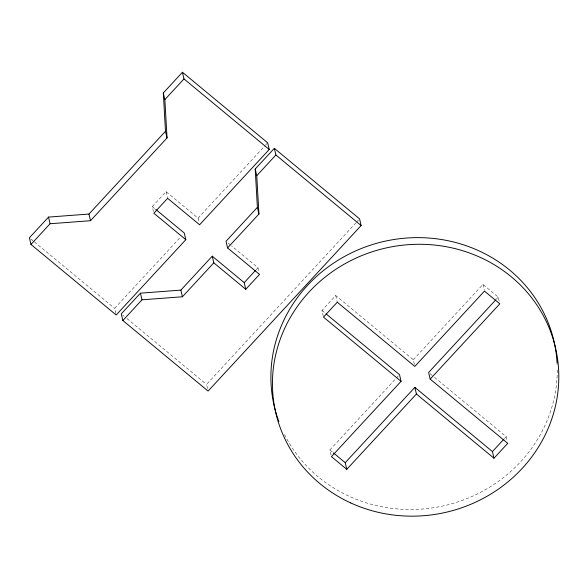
<?xml version="1.0" encoding="UTF-8"?>
<svg xmlns="http://www.w3.org/2000/svg" width="588" height="588" viewBox="0 0 588 588"><rect width="100%" height="100%" fill="white"/><g stroke="black" fill="none" stroke-linecap="round" stroke-linejoin="round"><path stroke-width="0.44" stroke-dasharray="2.94 2.21" d="M153.468 211.562L152.307 206.572L166.081 191.673L198.046 218.133L199.016 222.293M115.807 313.331L114.645 308.34L179.921 237.736M198.046 218.133L265.195 145.508M265.813 144.832L267.68 142.818M256.184 269.686L257.985 267.746L231.576 245.887M207.513 388.572L206.542 384.412L355.85 222.925M356.468 222.249L358.959 219.559M323.297 316.285L321.945 310.457L335.719 295.558L413.29 359.768L414.643 365.596M331.044 454.972L329.883 449.982L395.783 378.701M396.408 378.025L398.274 376.011M413.29 359.768L482.917 284.452L498.264 297.153L499.815 303.812M496.397 299.174L498.264 297.153M504.408 438.619L506.202 436.678L434.275 377.136M430.041 373.637L433.569 376.555M321.945 310.457L325.473 313.375M228.1 243.006L230.886 245.306M152.307 206.572L155.085 208.872M329.883 449.982L332.676 452.29M30.811 238.949L33.626 241.278M34.332 241.866L114.645 308.34M122.708 315.021L124.119 316.182M126.934 318.52L206.542 384.412M482.917 284.452L484.277 290.281M506.202 436.678L507.172 440.838M335.719 295.558L337.269 302.217M257.985 267.746L259.146 272.736M166.081 191.673L167.631 198.325M557.049 362.781A143.59 135.519 -13.1 0 1 557.137 364.582M557.262 370.028A143.59 135.519 -13.1 0 1 444.631 505.599A143.59 135.519 -13.1 0 1 283.908 433.341"/><path stroke-width="0.88" d="M185.823 239.684L153.858 213.224L167.631 198.325L199.597 224.785L269.231 149.477L267.68 142.818L182.434 72.258L163.31 92.948L165.485 131.278L88.972 214.039L48.532 217.09L29.4 237.78L30.951 244.439L116.189 314.999L185.823 239.684L184.272 233.024L155.783 209.446M30.951 244.439L50.076 223.749L90.515 220.698L167.036 137.937L164.853 99.607L163.31 92.948M164.853 99.607L183.985 78.917L182.434 72.258M140.429 293.162L121.304 313.852L122.848 320.511L208.093 391.071L361.128 225.542L359.584 218.89L274.339 148.33L255.207 169.021L257.39 207.351L258.94 214.01L227.563 247.938L259.536 274.398L245.762 289.296L213.797 262.836L212.246 256.177L180.869 290.112L140.429 293.162L141.98 299.821L122.848 320.511M258.94 214.01L256.758 175.68L275.89 154.989L274.339 148.33M257.39 207.351L226.02 241.286L227.563 247.938M141.98 299.821L182.42 296.771L213.797 262.836M245.762 289.296L244.211 282.637L255.589 270.333M326.178 313.963L399.517 374.666L401.067 381.325L331.434 456.633L346.773 469.334L416.407 394.019L414.856 387.367L345.229 462.683L346.773 469.334M495.78 299.843L428.63 372.469L430.181 379.128L507.753 443.33L493.979 458.228L416.407 394.019M430.181 379.128L499.815 303.812L484.468 291.111L414.834 366.427L337.269 302.217L323.496 317.116L401.067 381.325M493.979 458.228L492.428 451.577L503.806 439.265M183.985 78.917L269.231 149.477M275.89 154.989L361.128 225.542M414.856 387.367L492.428 451.577M212.246 256.177L244.211 282.637M333.374 452.863L345.229 462.683M255.207 169.021L256.758 175.68M165.485 131.278L167.036 137.937M180.869 290.112L182.42 296.771M88.972 214.039L90.515 220.698M48.532 217.09L50.076 223.749M278.881 421.611A143.59 135.519 -13.1 0 1 386.36 240.911A143.59 135.519 -13.1 0 1 557.049 362.781M350.808 502.975A143.59 135.519 -13.1 0 0 558.6 369.44A143.59 135.519 -13.1 0 0 337.453 268.253A143.59 135.519 -13.1 0 0 350.808 502.975"/></g></svg>
